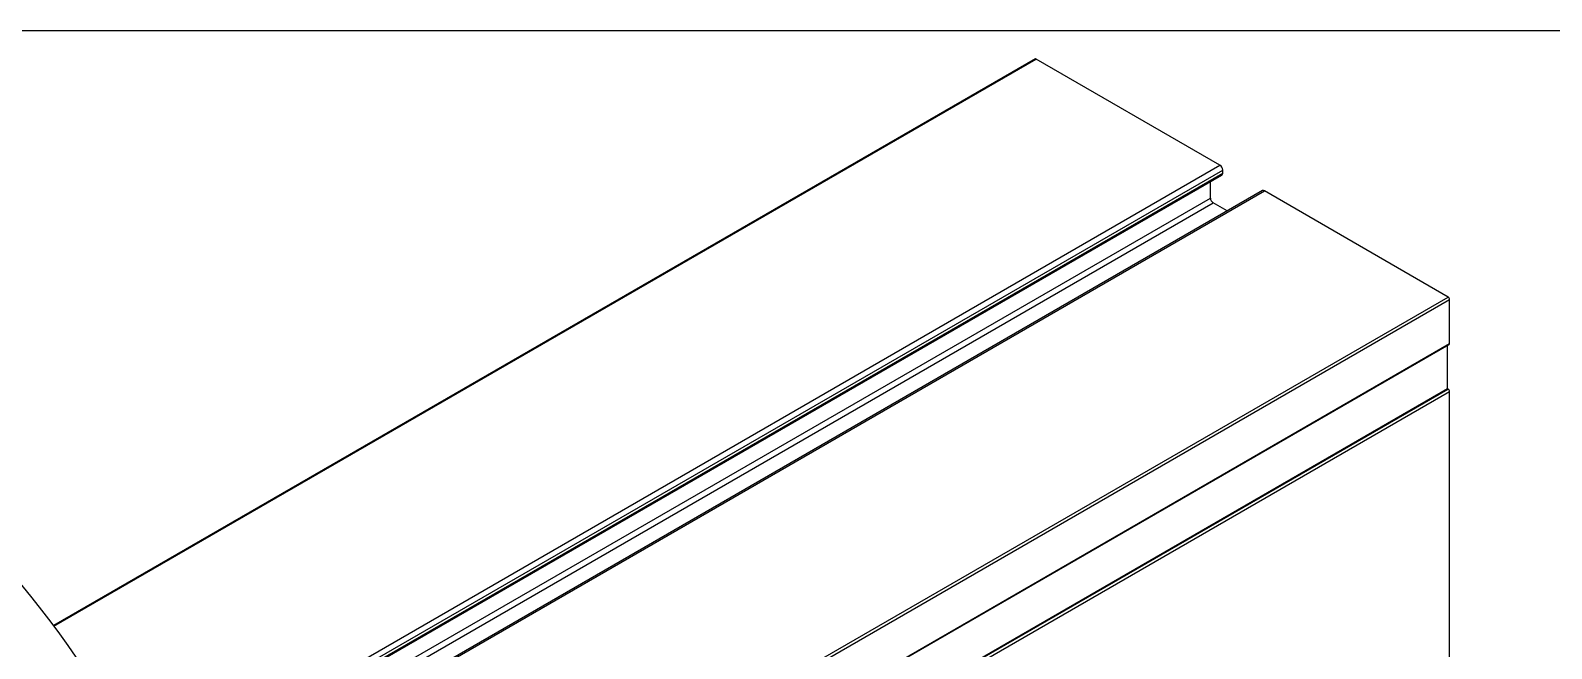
# Model space of a CAD drawing. Extents: x -3.7 to 16.1, y -12.1 to 0.
# Drawn here: x 0.34 to 8.12, y -3.16 to 0 of the extents above; entities that cross this region are included whole.
import ezdxf

# ---------------------------------------------------------------- set-up
doc = ezdxf.new("R2010")
doc.units = 0
doc.header["$LTSCALE"] = 0.5
doc.header["$MEASUREMENT"] = 0
doc.layers.add('Dimension', color=10, linetype='CONTINUOUS')
doc.layers.add('Housing', color=150, linetype='CONTINUOUS')
doc.layers.add('Text-Unprinted', color=131, linetype='CONTINUOUS', plot=False)

msp = doc.modelspace()

# ---------------------------------------------------------------- linework, layer by layer
at = {"layer": 'Dimension', "transparency": 16777216}
msp.add_open_spline([(0.242788, -2.774394), (1.418138, -4.141344), (0.608396, -5.752033), (-0.201346, -7.362721), (0.974004, -8.729671)], degree=3, dxfattribs=at)
at = {"layer": 'Housing', "linetype": 'Continuous', "lineweight": 25, "transparency": 16777216}
for p, q in [((5.477347, -0.14576), (0.458822, -3.042549)), ((0.46059, -3.044909), (5.482347, -0.146255)), ((6.422578, -0.689038), (5.482347, -0.146255)), ((0.916327, -3.867353), (6.422578, -0.689038)), ((0.925489, -3.894722), (6.43672, -0.713533)), ((0.929938, -3.908485), (6.43672, -0.729864)), ((0.931755, -3.914201), (6.432577, -0.739021)), ((6.373522, -0.856689), (6.373522, -0.773113)), ((6.43672, -0.729864), (6.43672, -0.713533)), ((6.639295, -0.818929), (0.977887, -4.086803)), ((0.979185, -4.092815), (6.649294, -0.819919)), ((7.589525, -1.362703), (6.649294, -0.819919)), ((0.952892, -3.985581), (6.373522, -0.856689)), ((0.960468, -4.013866), (6.387664, -0.881184)), ((6.459559, -0.922688), (6.387664, -0.881184)), ((0.832439, -5.279352), (7.596596, -1.37495)), ((0.841328, -5.257892), (7.589525, -1.362703)), ((7.596596, -1.600316), (7.596596, -1.37495)), ((0.688796, -5.591014), (7.594525, -1.604894)), ((0.691122, -5.586288), (7.596596, -1.600316)), ((7.585989, -1.830989), (7.585989, -1.609821)), ((0.51952, -5.930302), (7.596596, -1.845278)), ((0.530732, -5.907502), (7.589525, -1.83303)), ((0.533549, -5.901794), (7.585989, -1.830989)), ((7.589525, -1.83303), (7.585989, -1.830989)), ((7.596596, -3.68151), (7.596596, -1.845278))]:
    msp.add_line(p, q, dxfattribs=at)
for centre, radius, start, end in [((5.479418, -0.150344), 0.00503, 54.3824225, 114.307119), ((6.406016, -0.714931), 0.030736, 2.6054785, 57.3945217), ((6.42692, -0.730946), 0.00986, 305.0133328, 6.2988476), ((6.643436, -0.828097), 0.01006, 54.3824225, 114.307119), ((6.404227, -0.855292), 0.030736, 182.6054785, 237.3945217), ((7.581244, -1.375649), 0.015368, 2.6054785, 57.3945217), ((7.591696, -1.600856), 0.00493, 305.0133328, 6.2988476), ((7.581244, -1.845976), 0.015368, 2.6054785, 57.3945217)]:
    msp.add_arc(centre, radius, start, end, dxfattribs=at)
at = {"layer": 'Text-Unprinted', "transparency": 16777216}
msp.add_lwpolyline([(0, 0), (15.880087, 0), (15.880087, -12.122717), (0, -12.122717)], close=True, dxfattribs=at)

doc.saveas('drawing.dxf')
